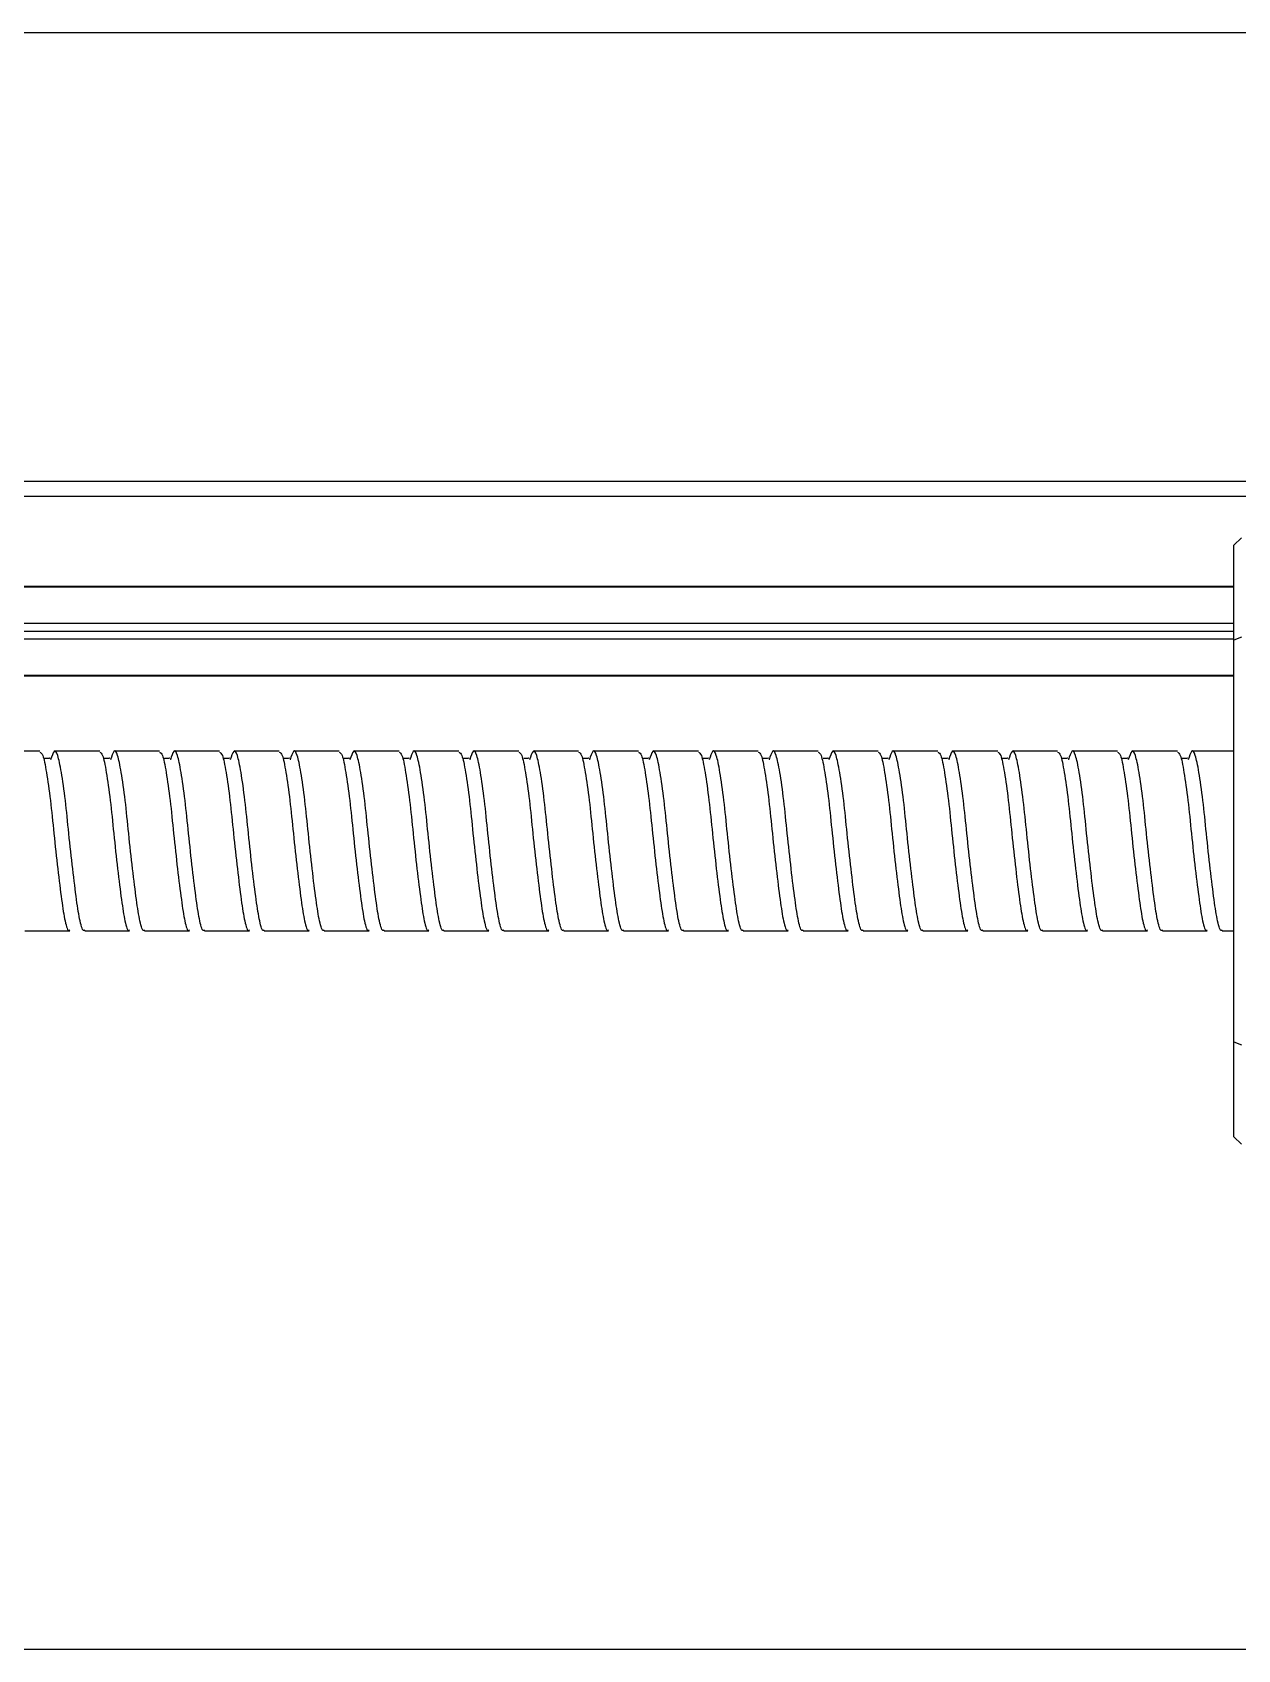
# Model space of a CAD drawing. Header units: millimetres. Extents: x -190 to 12889, y -227 to 3957.
# Drawn here: x 3288.3 to 3368.8, y 1956.6 to 2064.6 of the extents above; entities that cross this region are included whole.
import ezdxf

# ---------------------------------------------------------------- set-up
doc = ezdxf.new("R2010")
doc.units = ezdxf.units.MM
doc.header["$LTSCALE"] = 0.7
doc.layers.get('0').update_dxf_attribs({"color": 255})

msp = doc.modelspace()

# ---------------------------------------------------------------- linework, layer by layer
at = {"color": 7, "linetype": 'Continuous', "lineweight": 25}
for p, q in [((3223.9683, 2064.5755), (3629.9683, 2064.5755)), ((3626.9683, 2034.5755), (3226.9683, 2034.5755)), ((3626.9683, 2033.5755), (3226.9683, 2033.5755)), ((3369.0496, 2030.8255), (3368.5496, 2030.3255)), ((3368.5496, 2023.9849), (3368.5496, 2030.3255)), ((3368.5496, 2027.5755), (3226.9683, 2027.5755)), ((3368.5496, 2027.5148), (3226.9683, 2027.5148)), ((3368.5496, 2025.0951), (3226.9683, 2025.0951)), ((3368.5496, 2024.5755), (3226.9683, 2024.5755)), ((3368.5496, 2024.0558), (3226.9683, 2024.0558)), ((3369.0496, 2024.1792), (3368.5496, 2023.9849)), ((3368.5496, 1997.166), (3368.5496, 2023.9849)), ((3368.5496, 2021.6361), (3226.9683, 2021.6361)), ((3368.5496, 2021.5755), (3226.9683, 2021.5755)), ((3288.771, 2016.5755), (3285.771, 2016.5755)), ((3292.771, 2016.5755), (3289.771, 2016.5755)), ((3296.771, 2016.5755), (3293.771, 2016.5755)), ((3300.771, 2016.5755), (3297.771, 2016.5755)), ((3304.771, 2016.5755), (3301.771, 2016.5755)), ((3308.771, 2016.5755), (3305.771, 2016.5755)), ((3312.771, 2016.5755), (3309.771, 2016.5755)), ((3316.771, 2016.5755), (3313.771, 2016.5755)), ((3320.771, 2016.5755), (3317.771, 2016.5755)), ((3324.771, 2016.5755), (3321.771, 2016.5755)), ((3328.771, 2016.5755), (3325.771, 2016.5755)), ((3332.771, 2016.5755), (3329.771, 2016.5755)), ((3336.771, 2016.5755), (3333.771, 2016.5755)), ((3340.771, 2016.5755), (3337.771, 2016.5755)), ((3344.771, 2016.5755), (3341.771, 2016.5755)), ((3348.771, 2016.5755), (3345.771, 2016.5755)), ((3352.771, 2016.5755), (3349.771, 2016.5755)), ((3356.771, 2016.5755), (3353.771, 2016.5755)), ((3360.771, 2016.5755), (3357.771, 2016.5755)), ((3364.771, 2016.5755), (3361.771, 2016.5755)), ((3368.5496, 2016.5755), (3365.771, 2016.5755)), ((3287.771, 2004.5755), (3290.771, 2004.5755)), ((3291.771, 2004.5755), (3294.771, 2004.5755)), ((3295.771, 2004.5755), (3298.771, 2004.5755)), ((3299.771, 2004.5755), (3302.771, 2004.5755)), ((3303.771, 2004.5755), (3306.771, 2004.5755)), ((3307.771, 2004.5755), (3310.771, 2004.5755)), ((3311.771, 2004.5755), (3314.771, 2004.5755)), ((3315.771, 2004.5755), (3318.771, 2004.5755)), ((3319.771, 2004.5755), (3322.771, 2004.5755)), ((3323.771, 2004.5755), (3326.771, 2004.5755)), ((3327.771, 2004.5755), (3330.771, 2004.5755)), ((3331.771, 2004.5755), (3334.771, 2004.5755)), ((3335.771, 2004.5755), (3338.771, 2004.5755)), ((3339.771, 2004.5755), (3342.771, 2004.5755)), ((3343.771, 2004.5755), (3346.771, 2004.5755)), ((3347.771, 2004.5755), (3350.771, 2004.5755)), ((3351.771, 2004.5755), (3354.771, 2004.5755)), ((3355.771, 2004.5755), (3358.771, 2004.5755)), ((3359.771, 2004.5755), (3362.771, 2004.5755)), ((3363.771, 2004.5755), (3366.771, 2004.5755)), ((3367.771, 2004.5755), (3368.5496, 2004.5755)), ((3368.5496, 1990.8255), (3368.5496, 1997.166)), ((3368.5496, 1997.166), (3369.0496, 1996.9717)), ((3368.5496, 1990.8255), (3369.0496, 1990.3255)), ((3629.9683, 1956.5755), (3223.9683, 1956.5755))]:
    msp.add_line(p, q, dxfattribs=at)
for points, knots in [([(3288.771, 2016.505), (3288.8371, 2016.476), (3288.9851, 2016.411), (3289.2092, 2015.2381), (3289.4818, 2013.3783), (3289.7074, 2011.0544), (3289.9683, 2008.6755), (3290.2295, 2006.5654), (3290.4539, 2005.1375), (3290.6568, 2004.4852), (3290.7554, 2004.624), (3290.771, 2004.6459)], [0, 0, 0, 0, 0.10017454, 0.22424979, 0.35164197, 0.47390759, 0.60017454, 0.72644149, 0.84870711, 0.9760993, 1, 1, 1, 1]), ([(3291.771, 2004.6459), (3291.7554, 2004.624), (3291.6568, 2004.4852), (3291.4539, 2005.1375), (3291.2295, 2006.5655), (3290.9683, 2008.6751), (3290.7075, 2011.0559), (3290.4817, 2013.3729), (3290.2095, 2015.2591), (3289.9689, 2016.4145), (3289.7351, 2016.751), (3289.5699, 2016.2334), (3289.4916, 2015.988)], [0, 0, 0, 0, 0.02104219, 0.13319832, 0.24084102, 0.35200649, 0.46317197, 0.57081467, 0.6829708, 0.79220669, 0.90144259, 1, 1, 1, 1]), ([(3292.771, 2016.505), (3292.8371, 2016.476), (3292.9851, 2016.411), (3293.2092, 2015.2381), (3293.4818, 2013.3783), (3293.7074, 2011.0544), (3293.9683, 2008.6755), (3294.2295, 2006.5654), (3294.4539, 2005.1375), (3294.6568, 2004.4852), (3294.7554, 2004.624), (3294.771, 2004.6459)], [0, 0, 0, 0, 0.100174543, 0.224249786, 0.351641974, 0.473907593, 0.600174543, 0.726441493, 0.848707112, 0.9760993, 1, 1, 1, 1]), ([(3295.771, 2004.6459), (3295.7554, 2004.624), (3295.6568, 2004.4852), (3295.4539, 2005.1375), (3295.2295, 2006.5655), (3294.9683, 2008.6751), (3294.7075, 2011.0559), (3294.4817, 2013.3729), (3294.2095, 2015.2591), (3293.9689, 2016.4145), (3293.7351, 2016.751), (3293.5699, 2016.2334), (3293.4916, 2015.988)], [0, 0, 0, 0, 0.02104219, 0.13319832, 0.24084102, 0.35200649, 0.46317197, 0.57081467, 0.6829708, 0.79220669, 0.90144259, 1, 1, 1, 1]), ([(3296.771, 2016.505), (3296.8371, 2016.476), (3296.9851, 2016.411), (3297.2092, 2015.2381), (3297.4818, 2013.3783), (3297.7074, 2011.0544), (3297.9683, 2008.6755), (3298.2295, 2006.5654), (3298.4539, 2005.1375), (3298.6568, 2004.4852), (3298.7554, 2004.624), (3298.771, 2004.6459)], [0, 0, 0, 0, 0.10017454, 0.22424979, 0.35164197, 0.47390759, 0.60017454, 0.72644149, 0.84870711, 0.9760993, 1, 1, 1, 1]), ([(3299.771, 2004.6459), (3299.7554, 2004.624), (3299.6568, 2004.4852), (3299.4539, 2005.1375), (3299.2295, 2006.5655), (3298.9683, 2008.6751), (3298.7075, 2011.0559), (3298.4817, 2013.3729), (3298.2095, 2015.2591), (3297.9689, 2016.4145), (3297.7351, 2016.751), (3297.5699, 2016.2334), (3297.4916, 2015.988)], [0, 0, 0, 0, 0.02104219, 0.13319832, 0.24084102, 0.35200649, 0.46317197, 0.57081467, 0.6829708, 0.79220669, 0.90144259, 1, 1, 1, 1]), ([(3300.771, 2016.505), (3300.8371, 2016.476), (3300.9851, 2016.411), (3301.2092, 2015.2381), (3301.4818, 2013.3783), (3301.7074, 2011.0544), (3301.9683, 2008.6755), (3302.2295, 2006.5654), (3302.4539, 2005.1375), (3302.6568, 2004.4852), (3302.7554, 2004.624), (3302.771, 2004.6459)], [0, 0, 0, 0, 0.100174543, 0.224249786, 0.351641974, 0.473907593, 0.600174543, 0.726441493, 0.848707112, 0.9760993, 1, 1, 1, 1]), ([(3303.771, 2004.6459), (3303.7554, 2004.624), (3303.6568, 2004.4852), (3303.4539, 2005.1375), (3303.2295, 2006.5655), (3302.9683, 2008.6751), (3302.7075, 2011.0559), (3302.4817, 2013.3729), (3302.2095, 2015.2591), (3301.9689, 2016.4145), (3301.7351, 2016.751), (3301.5699, 2016.2334), (3301.4916, 2015.988)], [0, 0, 0, 0, 0.021042186, 0.13319832, 0.24084102, 0.352006493, 0.463171967, 0.570814667, 0.682970801, 0.792206695, 0.901442589, 1, 1, 1, 1]), ([(3304.771, 2016.505), (3304.8371, 2016.476), (3304.9851, 2016.411), (3305.2092, 2015.2381), (3305.4818, 2013.3783), (3305.7074, 2011.0544), (3305.9683, 2008.6755), (3306.2295, 2006.5654), (3306.4539, 2005.1375), (3306.6568, 2004.4852), (3306.7554, 2004.624), (3306.771, 2004.6459)], [0, 0, 0, 0, 0.10017454, 0.22424979, 0.35164197, 0.47390759, 0.60017454, 0.72644149, 0.84870711, 0.9760993, 1, 1, 1, 1]), ([(3307.771, 2004.6459), (3307.7554, 2004.624), (3307.6568, 2004.4852), (3307.4539, 2005.1375), (3307.2295, 2006.5655), (3306.9683, 2008.6751), (3306.7075, 2011.0559), (3306.4817, 2013.3729), (3306.2095, 2015.2591), (3305.9689, 2016.4145), (3305.7351, 2016.751), (3305.5699, 2016.2334), (3305.4916, 2015.988)], [0, 0, 0, 0, 0.021042186, 0.13319832, 0.24084102, 0.352006493, 0.463171967, 0.570814667, 0.682970801, 0.792206695, 0.901442589, 1, 1, 1, 1]), ([(3308.771, 2016.505), (3308.8371, 2016.476), (3308.9851, 2016.411), (3309.2092, 2015.2381), (3309.4818, 2013.3783), (3309.7074, 2011.0544), (3309.9683, 2008.6755), (3310.2295, 2006.5654), (3310.4539, 2005.1375), (3310.6568, 2004.4852), (3310.7554, 2004.624), (3310.771, 2004.6459)], [0, 0, 0, 0, 0.10017454, 0.22424979, 0.35164197, 0.47390759, 0.60017454, 0.72644149, 0.84870711, 0.9760993, 1, 1, 1, 1]), ([(3311.771, 2004.6459), (3311.7554, 2004.624), (3311.6568, 2004.4852), (3311.4539, 2005.1375), (3311.2295, 2006.5655), (3310.9683, 2008.6751), (3310.7075, 2011.0559), (3310.4817, 2013.3729), (3310.2095, 2015.2591), (3309.9689, 2016.4145), (3309.7351, 2016.751), (3309.5699, 2016.2334), (3309.4916, 2015.988)], [0, 0, 0, 0, 0.021042186, 0.13319832, 0.24084102, 0.352006493, 0.463171967, 0.570814667, 0.682970801, 0.792206695, 0.901442589, 1, 1, 1, 1]), ([(3312.771, 2016.505), (3312.8371, 2016.476), (3312.9851, 2016.411), (3313.2092, 2015.2381), (3313.4818, 2013.3783), (3313.7074, 2011.0544), (3313.9683, 2008.6755), (3314.2295, 2006.5654), (3314.4539, 2005.1375), (3314.6568, 2004.4852), (3314.7554, 2004.624), (3314.771, 2004.6459)], [0, 0, 0, 0, 0.10017454, 0.22424979, 0.35164197, 0.47390759, 0.60017454, 0.72644149, 0.84870711, 0.9760993, 1, 1, 1, 1]), ([(3315.771, 2004.6459), (3315.7554, 2004.624), (3315.6568, 2004.4852), (3315.4539, 2005.1375), (3315.2295, 2006.5655), (3314.9683, 2008.6751), (3314.7075, 2011.0559), (3314.4817, 2013.3729), (3314.2095, 2015.2591), (3313.9689, 2016.4145), (3313.7351, 2016.751), (3313.5699, 2016.2334), (3313.4916, 2015.988)], [0, 0, 0, 0, 0.021042186, 0.13319832, 0.24084102, 0.352006493, 0.463171967, 0.570814667, 0.682970801, 0.792206695, 0.901442589, 1, 1, 1, 1]), ([(3316.771, 2016.505), (3316.8371, 2016.476), (3316.9851, 2016.411), (3317.2092, 2015.2381), (3317.4818, 2013.3783), (3317.7074, 2011.0544), (3317.9683, 2008.6755), (3318.2295, 2006.5654), (3318.4539, 2005.1375), (3318.6568, 2004.4852), (3318.7554, 2004.624), (3318.771, 2004.6459)], [0, 0, 0, 0, 0.10017454, 0.22424979, 0.35164197, 0.47390759, 0.60017454, 0.72644149, 0.84870711, 0.9760993, 1, 1, 1, 1]), ([(3319.771, 2004.6459), (3319.7554, 2004.624), (3319.6568, 2004.4852), (3319.4539, 2005.1375), (3319.2295, 2006.5655), (3318.9683, 2008.6751), (3318.7075, 2011.0559), (3318.4817, 2013.3729), (3318.2095, 2015.2591), (3317.9689, 2016.4145), (3317.7351, 2016.751), (3317.5699, 2016.2334), (3317.4916, 2015.988)], [0, 0, 0, 0, 0.02104219, 0.13319832, 0.24084102, 0.35200649, 0.46317197, 0.57081467, 0.6829708, 0.79220669, 0.90144259, 1, 1, 1, 1]), ([(3320.771, 2016.505), (3320.8371, 2016.476), (3320.9851, 2016.411), (3321.2092, 2015.2381), (3321.4818, 2013.3783), (3321.7074, 2011.0544), (3321.9683, 2008.6755), (3322.2295, 2006.5654), (3322.4539, 2005.1375), (3322.6568, 2004.4852), (3322.7554, 2004.624), (3322.771, 2004.6459)], [0, 0, 0, 0, 0.10017454, 0.22424979, 0.35164197, 0.47390759, 0.60017454, 0.72644149, 0.84870711, 0.9760993, 1, 1, 1, 1]), ([(3323.771, 2004.6459), (3323.7554, 2004.624), (3323.6568, 2004.4852), (3323.4539, 2005.1375), (3323.2295, 2006.5655), (3322.9683, 2008.6751), (3322.7075, 2011.0559), (3322.4817, 2013.3729), (3322.2095, 2015.2591), (3321.9689, 2016.4145), (3321.7351, 2016.751), (3321.5699, 2016.2334), (3321.4916, 2015.988)], [0, 0, 0, 0, 0.02104219, 0.13319832, 0.24084102, 0.35200649, 0.46317197, 0.57081467, 0.6829708, 0.79220669, 0.90144259, 1, 1, 1, 1]), ([(3324.771, 2016.505), (3324.8371, 2016.476), (3324.9851, 2016.411), (3325.2092, 2015.2381), (3325.4818, 2013.3783), (3325.7074, 2011.0544), (3325.9683, 2008.6755), (3326.2295, 2006.5654), (3326.4539, 2005.1375), (3326.6568, 2004.4852), (3326.7554, 2004.624), (3326.771, 2004.6459)], [0, 0, 0, 0, 0.10017454, 0.22424979, 0.35164197, 0.47390759, 0.60017454, 0.72644149, 0.84870711, 0.9760993, 1, 1, 1, 1]), ([(3327.771, 2004.6459), (3327.7554, 2004.624), (3327.6568, 2004.4852), (3327.4539, 2005.1375), (3327.2295, 2006.5655), (3326.9683, 2008.6751), (3326.7075, 2011.0559), (3326.4817, 2013.3729), (3326.2095, 2015.2591), (3325.9689, 2016.4145), (3325.7351, 2016.751), (3325.5699, 2016.2334), (3325.4916, 2015.988)], [0, 0, 0, 0, 0.02104219, 0.13319832, 0.24084102, 0.35200649, 0.46317197, 0.57081467, 0.6829708, 0.79220669, 0.90144259, 1, 1, 1, 1]), ([(3328.771, 2016.505), (3328.8371, 2016.476), (3328.9851, 2016.411), (3329.2092, 2015.2381), (3329.4818, 2013.3783), (3329.7074, 2011.0544), (3329.9683, 2008.6755), (3330.2295, 2006.5654), (3330.4539, 2005.1375), (3330.6568, 2004.4852), (3330.7554, 2004.624), (3330.771, 2004.6459)], [0, 0, 0, 0, 0.10017454, 0.22424979, 0.35164197, 0.47390759, 0.60017454, 0.72644149, 0.84870711, 0.9760993, 1, 1, 1, 1]), ([(3331.771, 2004.6459), (3331.7554, 2004.624), (3331.6568, 2004.4852), (3331.4539, 2005.1375), (3331.2295, 2006.5655), (3330.9683, 2008.6751), (3330.7075, 2011.0559), (3330.4817, 2013.3729), (3330.2095, 2015.2591), (3329.9689, 2016.4145), (3329.7351, 2016.751), (3329.5699, 2016.2334), (3329.4916, 2015.988)], [0, 0, 0, 0, 0.02104219, 0.13319832, 0.24084102, 0.35200649, 0.46317197, 0.57081467, 0.6829708, 0.79220669, 0.90144259, 1, 1, 1, 1]), ([(3332.771, 2016.505), (3332.8371, 2016.476), (3332.9851, 2016.411), (3333.2092, 2015.2381), (3333.4818, 2013.3783), (3333.7074, 2011.0544), (3333.9683, 2008.6755), (3334.2295, 2006.5654), (3334.4539, 2005.1375), (3334.6568, 2004.4852), (3334.7554, 2004.624), (3334.771, 2004.6459)], [0, 0, 0, 0, 0.10017454, 0.22424979, 0.35164197, 0.47390759, 0.60017454, 0.72644149, 0.84870711, 0.9760993, 1, 1, 1, 1]), ([(3335.771, 2004.6459), (3335.7554, 2004.624), (3335.6568, 2004.4852), (3335.4539, 2005.1375), (3335.2295, 2006.5655), (3334.9683, 2008.6751), (3334.7075, 2011.0559), (3334.4817, 2013.3729), (3334.2095, 2015.2591), (3333.9689, 2016.4145), (3333.7351, 2016.751), (3333.5699, 2016.2334), (3333.4916, 2015.988)], [0, 0, 0, 0, 0.02104219, 0.13319832, 0.24084102, 0.35200649, 0.46317197, 0.57081467, 0.6829708, 0.79220669, 0.90144259, 1, 1, 1, 1]), ([(3336.771, 2016.505), (3336.8371, 2016.476), (3336.9851, 2016.411), (3337.2092, 2015.2381), (3337.4818, 2013.3783), (3337.7074, 2011.0544), (3337.9683, 2008.6755), (3338.2295, 2006.5654), (3338.4539, 2005.1375), (3338.6568, 2004.4852), (3338.7554, 2004.624), (3338.771, 2004.6459)], [0, 0, 0, 0, 0.10017454, 0.22424979, 0.35164197, 0.47390759, 0.60017454, 0.72644149, 0.84870711, 0.9760993, 1, 1, 1, 1]), ([(3339.771, 2004.6459), (3339.7554, 2004.624), (3339.6568, 2004.4852), (3339.4539, 2005.1375), (3339.2295, 2006.5655), (3338.9683, 2008.6751), (3338.7075, 2011.0559), (3338.4817, 2013.3729), (3338.2095, 2015.2591), (3337.9689, 2016.4145), (3337.7351, 2016.751), (3337.5699, 2016.2334), (3337.4916, 2015.988)], [0, 0, 0, 0, 0.02104219, 0.13319832, 0.24084102, 0.35200649, 0.46317197, 0.57081467, 0.6829708, 0.79220669, 0.90144259, 1, 1, 1, 1]), ([(3340.771, 2016.505), (3340.8371, 2016.476), (3340.9851, 2016.411), (3341.2092, 2015.2381), (3341.4818, 2013.3783), (3341.7074, 2011.0544), (3341.9683, 2008.6755), (3342.2295, 2006.5654), (3342.4539, 2005.1375), (3342.6568, 2004.4852), (3342.7554, 2004.624), (3342.771, 2004.6459)], [0, 0, 0, 0, 0.10017454, 0.22424979, 0.35164197, 0.47390759, 0.60017454, 0.72644149, 0.84870711, 0.9760993, 1, 1, 1, 1]), ([(3343.771, 2004.6459), (3343.7554, 2004.624), (3343.6568, 2004.4852), (3343.4539, 2005.1375), (3343.2295, 2006.5655), (3342.9683, 2008.6751), (3342.7075, 2011.0559), (3342.4817, 2013.3729), (3342.2095, 2015.2591), (3341.9689, 2016.4145), (3341.7351, 2016.751), (3341.5699, 2016.2334), (3341.4916, 2015.988)], [0, 0, 0, 0, 0.02104219, 0.13319832, 0.24084102, 0.35200649, 0.46317197, 0.57081467, 0.6829708, 0.79220669, 0.90144259, 1, 1, 1, 1]), ([(3344.771, 2016.505), (3344.8371, 2016.476), (3344.9851, 2016.411), (3345.2092, 2015.2381), (3345.4818, 2013.3783), (3345.7074, 2011.0544), (3345.9683, 2008.6755), (3346.2295, 2006.5654), (3346.4539, 2005.1375), (3346.6568, 2004.4852), (3346.7554, 2004.624), (3346.771, 2004.6459)], [0, 0, 0, 0, 0.10017454, 0.22424979, 0.35164197, 0.47390759, 0.60017454, 0.72644149, 0.84870711, 0.9760993, 1, 1, 1, 1]), ([(3347.771, 2004.6459), (3347.7554, 2004.624), (3347.6568, 2004.4852), (3347.4539, 2005.1375), (3347.2295, 2006.5655), (3346.9683, 2008.6751), (3346.7075, 2011.0559), (3346.4817, 2013.3729), (3346.2095, 2015.2591), (3345.9689, 2016.4145), (3345.7351, 2016.751), (3345.5699, 2016.2334), (3345.4916, 2015.988)], [0, 0, 0, 0, 0.02104219, 0.13319832, 0.24084102, 0.35200649, 0.46317197, 0.57081467, 0.6829708, 0.79220669, 0.90144259, 1, 1, 1, 1]), ([(3348.771, 2016.505), (3348.8371, 2016.476), (3348.9851, 2016.411), (3349.2092, 2015.2381), (3349.4818, 2013.3783), (3349.7074, 2011.0544), (3349.9683, 2008.6755), (3350.2295, 2006.5654), (3350.4539, 2005.1375), (3350.6568, 2004.4852), (3350.7554, 2004.624), (3350.771, 2004.6459)], [0, 0, 0, 0, 0.10017454, 0.22424979, 0.35164197, 0.47390759, 0.60017454, 0.72644149, 0.84870711, 0.9760993, 1, 1, 1, 1]), ([(3351.771, 2004.6459), (3351.7554, 2004.624), (3351.6568, 2004.4852), (3351.4539, 2005.1375), (3351.2295, 2006.5655), (3350.9683, 2008.6751), (3350.7075, 2011.0559), (3350.4817, 2013.3729), (3350.2095, 2015.2591), (3349.9689, 2016.4145), (3349.7351, 2016.751), (3349.5699, 2016.2334), (3349.4916, 2015.988)], [0, 0, 0, 0, 0.02104219, 0.13319832, 0.24084102, 0.35200649, 0.46317197, 0.57081467, 0.6829708, 0.79220669, 0.90144259, 1, 1, 1, 1]), ([(3352.771, 2016.505), (3352.8371, 2016.476), (3352.9851, 2016.411), (3353.2092, 2015.2381), (3353.4818, 2013.3783), (3353.7074, 2011.0544), (3353.9683, 2008.6755), (3354.2295, 2006.5654), (3354.4539, 2005.1375), (3354.6568, 2004.4852), (3354.7554, 2004.624), (3354.771, 2004.6459)], [0, 0, 0, 0, 0.10017454, 0.22424979, 0.35164197, 0.47390759, 0.60017454, 0.72644149, 0.84870711, 0.9760993, 1, 1, 1, 1]), ([(3355.771, 2004.6459), (3355.7554, 2004.624), (3355.6568, 2004.4852), (3355.4539, 2005.1375), (3355.2295, 2006.5655), (3354.9683, 2008.6751), (3354.7075, 2011.0559), (3354.4817, 2013.3729), (3354.2095, 2015.2591), (3353.9689, 2016.4145), (3353.7351, 2016.751), (3353.5699, 2016.2334), (3353.4916, 2015.988)], [0, 0, 0, 0, 0.02104219, 0.13319832, 0.24084102, 0.35200649, 0.46317197, 0.57081467, 0.6829708, 0.79220669, 0.90144259, 1, 1, 1, 1]), ([(3356.771, 2016.505), (3356.8371, 2016.476), (3356.9851, 2016.411), (3357.2092, 2015.2381), (3357.4818, 2013.3783), (3357.7074, 2011.0544), (3357.9683, 2008.6755), (3358.2295, 2006.5654), (3358.4539, 2005.1375), (3358.6568, 2004.4852), (3358.7554, 2004.624), (3358.771, 2004.6459)], [0, 0, 0, 0, 0.10017454, 0.22424979, 0.35164197, 0.47390759, 0.60017454, 0.72644149, 0.84870711, 0.9760993, 1, 1, 1, 1]), ([(3359.771, 2004.6459), (3359.7554, 2004.624), (3359.6568, 2004.4852), (3359.4539, 2005.1375), (3359.2295, 2006.5655), (3358.9683, 2008.6751), (3358.7075, 2011.0559), (3358.4817, 2013.3729), (3358.2095, 2015.2591), (3357.9689, 2016.4145), (3357.7351, 2016.751), (3357.5699, 2016.2334), (3357.4916, 2015.988)], [0, 0, 0, 0, 0.02104219, 0.13319832, 0.24084102, 0.35200649, 0.46317197, 0.57081467, 0.6829708, 0.79220669, 0.90144259, 1, 1, 1, 1]), ([(3360.771, 2016.505), (3360.8371, 2016.476), (3360.9851, 2016.411), (3361.2092, 2015.2381), (3361.4818, 2013.3783), (3361.7074, 2011.0544), (3361.9683, 2008.6755), (3362.2295, 2006.5654), (3362.4539, 2005.1375), (3362.6568, 2004.4852), (3362.7554, 2004.624), (3362.771, 2004.6459)], [0, 0, 0, 0, 0.10017454, 0.22424979, 0.35164197, 0.47390759, 0.60017454, 0.72644149, 0.84870711, 0.9760993, 1, 1, 1, 1]), ([(3363.771, 2004.6459), (3363.7554, 2004.624), (3363.6568, 2004.4852), (3363.4539, 2005.1375), (3363.2295, 2006.5655), (3362.9683, 2008.6751), (3362.7075, 2011.0559), (3362.4817, 2013.3729), (3362.2095, 2015.2591), (3361.9689, 2016.4145), (3361.7351, 2016.751), (3361.5699, 2016.2334), (3361.4916, 2015.988)], [0, 0, 0, 0, 0.02104219, 0.13319832, 0.24084102, 0.35200649, 0.46317197, 0.57081467, 0.6829708, 0.79220669, 0.90144259, 1, 1, 1, 1]), ([(3364.771, 2016.505), (3364.8371, 2016.476), (3364.9851, 2016.411), (3365.2092, 2015.2381), (3365.4818, 2013.3783), (3365.7074, 2011.0544), (3365.9683, 2008.6755), (3366.2295, 2006.5654), (3366.4539, 2005.1375), (3366.6568, 2004.4852), (3366.7554, 2004.624), (3366.771, 2004.6459)], [0, 0, 0, 0, 0.10017454, 0.22424979, 0.35164197, 0.47390759, 0.60017454, 0.72644149, 0.84870711, 0.9760993, 1, 1, 1, 1]), ([(3367.771, 2004.6459), (3367.7554, 2004.624), (3367.6568, 2004.4852), (3367.4539, 2005.1375), (3367.2295, 2006.5655), (3366.9683, 2008.6751), (3366.7075, 2011.0559), (3366.4817, 2013.3729), (3366.2095, 2015.2591), (3365.9689, 2016.4145), (3365.7351, 2016.751), (3365.5699, 2016.2334), (3365.4916, 2015.988)], [0, 0, 0, 0, 0.02104219, 0.13319832, 0.24084102, 0.35200649, 0.46317197, 0.57081467, 0.6829708, 0.79220669, 0.90144259, 1, 1, 1, 1]), ([(3289.4524, 2016.0878), (3289.4526, 2016.097), (3289.453, 2016.1153), (3289.3069, 2016.0616), (3289.1116, 2016.1017), (3289.1031, 2016.0931), (3289.0982, 2016.088)], [0, 0, 0, 0, 0.23535374, 0.46668956, 0.68530692, 1, 1, 1, 1]), ([(3293.4524, 2016.0878), (3293.4526, 2016.097), (3293.453, 2016.1153), (3293.3069, 2016.0616), (3293.1116, 2016.1017), (3293.1031, 2016.0931), (3293.0982, 2016.088)], [0, 0, 0, 0, 0.23535374, 0.46668956, 0.68530692, 1, 1, 1, 1]), ([(3297.4524, 2016.0878), (3297.4526, 2016.097), (3297.453, 2016.1153), (3297.3069, 2016.0616), (3297.1116, 2016.1017), (3297.1031, 2016.0931), (3297.0982, 2016.088)], [0, 0, 0, 0, 0.23535374, 0.46668956, 0.68530692, 1, 1, 1, 1]), ([(3301.4524, 2016.0878), (3301.4526, 2016.097), (3301.453, 2016.1153), (3301.3069, 2016.0616), (3301.1116, 2016.1017), (3301.1031, 2016.0931), (3301.0982, 2016.088)], [0, 0, 0, 0, 0.23535374, 0.46668956, 0.68530692, 1, 1, 1, 1]), ([(3305.4524, 2016.0878), (3305.4526, 2016.097), (3305.453, 2016.1153), (3305.3069, 2016.0616), (3305.1116, 2016.1017), (3305.1031, 2016.0931), (3305.0982, 2016.088)], [0, 0, 0, 0, 0.23535374, 0.46668956, 0.68530692, 1, 1, 1, 1]), ([(3309.4524, 2016.0878), (3309.4526, 2016.097), (3309.453, 2016.1153), (3309.3069, 2016.0616), (3309.1116, 2016.1017), (3309.1031, 2016.0931), (3309.0982, 2016.088)], [0, 0, 0, 0, 0.23535374, 0.46668956, 0.68530692, 1, 1, 1, 1]), ([(3313.4524, 2016.0878), (3313.4526, 2016.097), (3313.453, 2016.1153), (3313.3069, 2016.0616), (3313.1116, 2016.1017), (3313.1031, 2016.0931), (3313.0982, 2016.088)], [0, 0, 0, 0, 0.23535374, 0.46668956, 0.68530692, 1, 1, 1, 1]), ([(3317.4524, 2016.0878), (3317.4526, 2016.097), (3317.453, 2016.1153), (3317.3069, 2016.0616), (3317.1116, 2016.1017), (3317.1031, 2016.0931), (3317.0982, 2016.088)], [0, 0, 0, 0, 0.23535374, 0.46668956, 0.68530692, 1, 1, 1, 1]), ([(3321.4524, 2016.0878), (3321.4526, 2016.097), (3321.453, 2016.1153), (3321.3069, 2016.0616), (3321.1116, 2016.1017), (3321.1031, 2016.0931), (3321.0982, 2016.088)], [0, 0, 0, 0, 0.235353739, 0.466689555, 0.68530692, 1, 1, 1, 1]), ([(3325.4524, 2016.0878), (3325.4526, 2016.097), (3325.453, 2016.1153), (3325.3069, 2016.0616), (3325.1116, 2016.1017), (3325.1031, 2016.0931), (3325.0982, 2016.088)], [0, 0, 0, 0, 0.23535374, 0.46668956, 0.68530692, 1, 1, 1, 1]), ([(3329.4524, 2016.0878), (3329.4526, 2016.097), (3329.453, 2016.1153), (3329.3069, 2016.0616), (3329.1116, 2016.1017), (3329.1031, 2016.0931), (3329.0982, 2016.088)], [0, 0, 0, 0, 0.23535374, 0.46668956, 0.68530692, 1, 1, 1, 1]), ([(3333.4524, 2016.0878), (3333.4526, 2016.097), (3333.453, 2016.1153), (3333.3069, 2016.0616), (3333.1116, 2016.1017), (3333.1031, 2016.0931), (3333.0982, 2016.088)], [0, 0, 0, 0, 0.23535374, 0.46668956, 0.68530692, 1, 1, 1, 1]), ([(3337.4524, 2016.0878), (3337.4526, 2016.097), (3337.453, 2016.1153), (3337.3069, 2016.0616), (3337.1116, 2016.1017), (3337.1031, 2016.0931), (3337.0982, 2016.088)], [0, 0, 0, 0, 0.23535374, 0.46668956, 0.68530692, 1, 1, 1, 1]), ([(3341.4524, 2016.0878), (3341.4526, 2016.097), (3341.453, 2016.1153), (3341.3069, 2016.0616), (3341.1116, 2016.1017), (3341.1031, 2016.0931), (3341.0982, 2016.088)], [0, 0, 0, 0, 0.23535374, 0.46668956, 0.68530692, 1, 1, 1, 1]), ([(3345.4524, 2016.0878), (3345.4526, 2016.097), (3345.453, 2016.1153), (3345.3069, 2016.0616), (3345.1116, 2016.1017), (3345.1031, 2016.0931), (3345.0982, 2016.088)], [0, 0, 0, 0, 0.23535374, 0.46668956, 0.68530692, 1, 1, 1, 1]), ([(3349.4524, 2016.0878), (3349.4526, 2016.097), (3349.453, 2016.1153), (3349.3069, 2016.0616), (3349.1116, 2016.1017), (3349.1031, 2016.0931), (3349.0982, 2016.088)], [0, 0, 0, 0, 0.23535374, 0.46668956, 0.68530692, 1, 1, 1, 1]), ([(3353.4524, 2016.0878), (3353.4526, 2016.097), (3353.453, 2016.1153), (3353.3069, 2016.0616), (3353.1116, 2016.1017), (3353.1031, 2016.0931), (3353.0982, 2016.088)], [0, 0, 0, 0, 0.23535374, 0.46668956, 0.68530692, 1, 1, 1, 1]), ([(3357.4524, 2016.0878), (3357.4526, 2016.097), (3357.453, 2016.1153), (3357.3069, 2016.0616), (3357.1116, 2016.1017), (3357.1031, 2016.0931), (3357.0982, 2016.088)], [0, 0, 0, 0, 0.235353739, 0.466689555, 0.68530692, 1, 1, 1, 1]), ([(3361.4524, 2016.0878), (3361.4526, 2016.097), (3361.453, 2016.1153), (3361.3069, 2016.0616), (3361.1116, 2016.1017), (3361.1031, 2016.0931), (3361.0982, 2016.088)], [0, 0, 0, 0, 0.23535374, 0.46668956, 0.68530692, 1, 1, 1, 1]), ([(3365.4524, 2016.0878), (3365.4526, 2016.097), (3365.453, 2016.1153), (3365.3069, 2016.0616), (3365.1116, 2016.1017), (3365.1031, 2016.0931), (3365.0982, 2016.088)], [0, 0, 0, 0, 0.23535374, 0.46668956, 0.68530692, 1, 1, 1, 1])]:
    msp.add_open_spline(points, degree=3, knots=knots, dxfattribs=at)

doc.saveas('drawing.dxf')
